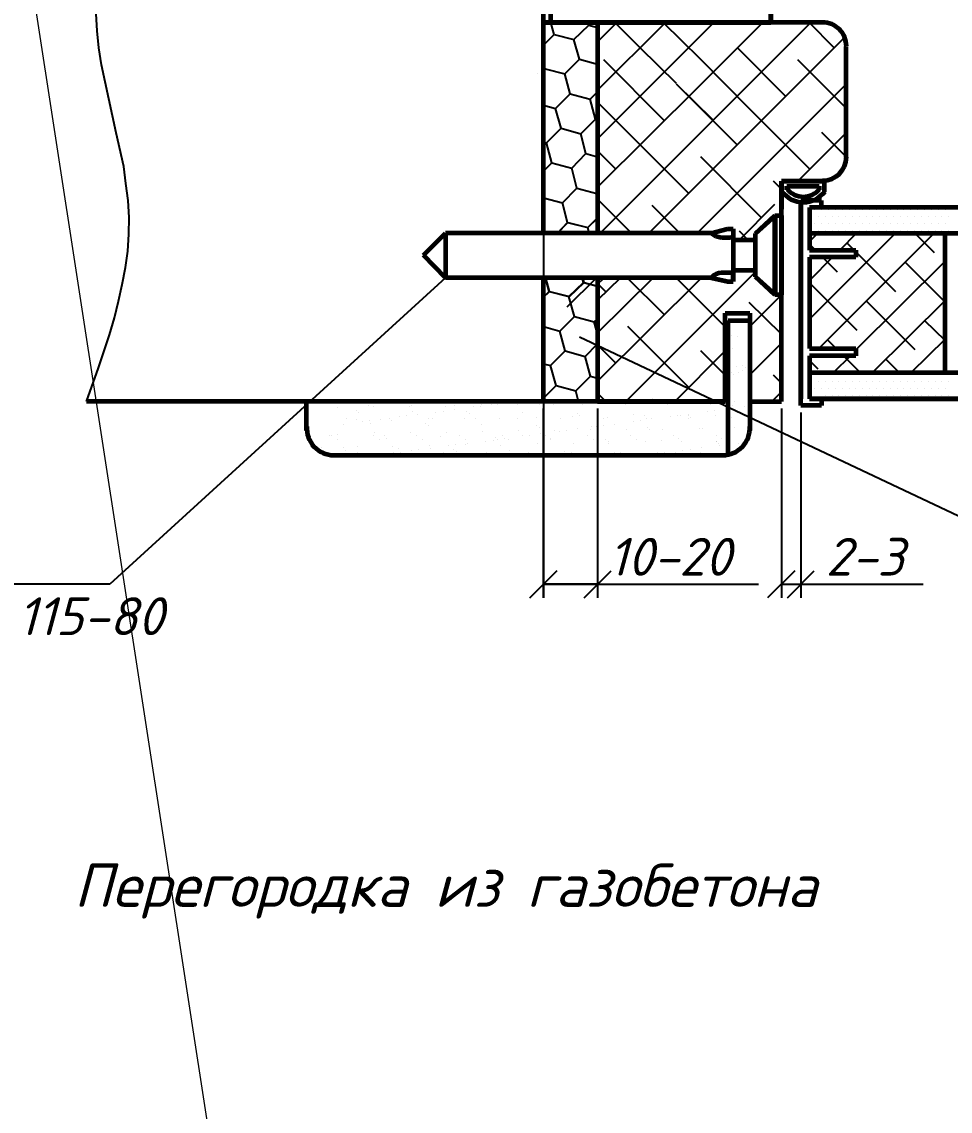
# Model space of a CAD drawing. Header units: millimetres. Extents: x -3689 to 3021565, y -698052 to -604547.
# Drawn here: x 2668460.7 to 2668546.7, y -674543.9 to -674443.1 of the extents above; entities that cross this region are included whole.
import ezdxf

# ---------------------------------------------------------------- set-up
doc = ezdxf.new("R2010")
doc.units = ezdxf.units.MM
doc.layers.get('0').update_dxf_attribs({"lineweight": 0})
for name, color, linetype in [('PDF _0', 7, 'Continuous'), ('PDF _Основные линии', 7, 'Continuous'), ('PDF _Текст', 7, 'Continuous')]:
    doc.layers.add(name, color=color, linetype=linetype)
doc.layers.add('ВК-текст К1', color=7, linetype='Continuous', lineweight=25)
doc.styles.add('SPDS', font='isocpeui.ttf')

msp = doc.modelspace()

# ---------------------------------------------------------------- linework, layer by layer
at = {"color": 5}
msp.add_lwpolyline([(2667738.7033, -674132.0473), (2669458.2851, -675699.2919), (2669312.8793, -674245.799), (2667580.6535, -675528.6645), (2668389.8685, -673974.059), (2668649.0702, -675655.0551)], dxfattribs=at)
at = {"layer": 'PDF _0', "lineweight": 25}
for p, q in [((2668467.7058, -674443.9464), (2668467.6207, -674442.3717)), ((2668509.0314, -674443.1803), (2668509.0314, -674478.2496)), ((2668510.0103, -674444.2869), (2668509.7124, -674443.1803)), ((2668511.8404, -674444.755), (2668513.2023, -674443.4357)), ((2668513.2023, -674443.4357), (2668513.1172, -674443.1803)), ((2668513.2023, -674443.4357), (2668514.0109, -674443.6485)), ((2668514.0109, -674444.9678), (2668515.841, -674443.1377)), ((2668514.0109, -674449.4366), (2668520.2672, -674443.2229)), ((2668517.969, -674445.5211), (2668515.5856, -674443.1377)), ((2668523.5018, -674446.5425), (2668520.1395, -674443.2229)), ((2668523.5018, -674448.9684), (2668529.316, -674443.1803)), ((2668523.5018, -674444.4571), (2668524.7786, -674443.1803)), ((2668528.4813, -674448.4577), (2668533.7587, -674443.1803)), ((2668535.9293, -674445.5211), (2668533.5885, -674443.1803)), ((2668467.876, -674445.5211), (2668467.7058, -674443.9464)), ((2668509.0314, -674445.2657), (2668510.0103, -674444.2869)), ((2668510.0103, -674444.2869), (2668511.8404, -674444.755)), ((2668512.3511, -674446.5851), (2668511.8404, -674444.755)), ((2668514.0109, -674453.9479), (2668523.5018, -674444.4571)), ((2668518.7776, -674462.6727), (2668536.8656, -674444.5848)), ((2668468.1314, -674447.0958), (2668467.876, -674445.5211)), ((2668521.3312, -674448.8408), (2668517.969, -674445.5211)), ((2668531.4179, -674449.9899), (2668526.9569, -674445.5288)), ((2668509.1591, -674447.4788), (2668509.0314, -674446.9256)), ((2668510.9892, -674447.947), (2668512.3511, -674446.5851)), ((2668512.3511, -674446.5851), (2668514.0109, -674447.0532)), ((2668520.1821, -674452.2455), (2668514.6068, -674446.6276)), ((2668528.0557, -674451.139), (2668523.5018, -674446.5425)), ((2668537.0358, -674451.0964), (2668532.567, -674446.6276)), ((2668468.8123, -674450.2452), (2668468.1314, -674447.0958)), ((2668508.4781, -674447.947), (2668508.4781, -674447.947)), ((2668509.0314, -674447.6065), (2668509.1591, -674447.4788)), ((2668509.1591, -674447.4788), (2668510.9892, -674447.947)), ((2668511.4999, -674449.7771), (2668510.9892, -674447.947)), ((2668514.2663, -674462.6727), (2668528.4813, -674448.4577)), ((2668526.9491, -674454.5012), (2668521.3312, -674448.8833)), ((2668524.6934, -674452.203), (2668521.3312, -674448.8833)), ((2668523.2464, -674462.6727), (2668537.0358, -674448.8833)), ((2668510.138, -674451.139), (2668511.4999, -674449.7771)), ((2668511.4999, -674449.7771), (2668513.33, -674450.2878)), ((2668513.33, -674450.2878), (2668514.0109, -674449.6068)), ((2668514.0109, -674458.4167), (2668523.5018, -674448.9684)), ((2668469.4933, -674453.3947), (2668468.8123, -674450.2452)), ((2668509.0314, -674450.8411), (2668510.138, -674451.139)), ((2668513.8407, -674452.1179), (2668513.33, -674450.2878)), ((2668516.8199, -674453.3521), (2668514.0109, -674450.5432)), ((2668510.6487, -674452.9691), (2668510.138, -674451.139)), ((2668533.6736, -674456.7569), (2668528.0557, -674451.139)), ((2668509.2868, -674454.331), (2668510.6487, -674452.9691)), ((2668510.6487, -674452.9691), (2668512.4788, -674453.4798)), ((2668512.4788, -674453.4798), (2668513.8407, -674452.1179)), ((2668513.8407, -674452.1179), (2668514.0109, -674452.1604)), ((2668470.1743, -674456.5015), (2668469.4933, -674453.3947)), ((2668512.9469, -674455.3099), (2668512.4788, -674453.4798)), ((2668522.4378, -674458.97), (2668516.8199, -674453.3521)), ((2668532.567, -674457.8634), (2668537.0358, -674453.3947)), ((2668537.0358, -674455.6078), (2668534.7801, -674453.3521)), ((2668509.0314, -674454.2459), (2668509.2868, -674454.331)), ((2668509.7975, -674456.1611), (2668509.2868, -674454.331)), ((2668511.6276, -674456.6718), (2668512.9469, -674455.3099)), ((2668512.9469, -674455.3099), (2668514.0109, -674455.6078)), ((2668515.7133, -674456.7569), (2668514.0109, -674455.0545)), ((2668529.1622, -674461.2257), (2668523.5869, -674455.6078)), ((2668470.3871, -674458.0762), (2668470.1743, -674456.5015)), ((2668509.0314, -674456.9271), (2668509.7975, -674456.1611)), ((2668509.7975, -674456.1611), (2668511.6276, -674456.6718)), ((2668512.0957, -674458.5018), (2668511.6276, -674456.6718)), ((2668530.8646, -674458.4167), (2668530.3114, -674457.8634)), ((2668470.5999, -674459.651), (2668470.3871, -674458.0762)), ((2668510.7764, -674459.8638), (2668512.0957, -674458.5018)), ((2668512.0957, -674458.5018), (2668513.9684, -674459.0126)), ((2668513.9684, -674459.0126), (2668514.0109, -674458.9274)), ((2668514.0109, -674459.2679), (2668513.9684, -674459.0126)), ((2668470.685, -674461.2257), (2668470.5999, -674459.651)), ((2668509.0314, -674459.3956), (2668510.7764, -674459.8638)), ((2668511.2445, -674461.6938), (2668510.7764, -674459.8638)), ((2668517.1604, -674462.6727), (2668514.0109, -674459.5233)), ((2668527.1194, -674463.3111), (2668530.439, -674459.9914)), ((2668532.8224, -674477.9943), (2668532.8224, -674459.651)), ((2668532.8224, -674459.651), (2668532.8224, -674477.9943)), ((2668521.6291, -674462.6727), (2668519.0755, -674460.1191)), ((2668534.1417, -674460.5022), (2668534.1417, -674460.5022)), ((2668534.7376, -674460.5022), (2668534.7376, -674460.5022)), ((2668535.376, -674460.5022), (2668535.376, -674460.5022)), ((2668536.0144, -674460.5022), (2668536.0144, -674460.5022)), ((2668536.6528, -674460.5022), (2668536.6528, -674460.5022)), ((2668537.2912, -674460.5022), (2668537.2912, -674460.5022)), ((2668537.9296, -674460.5022), (2668537.9296, -674460.5022)), ((2668538.568, -674460.5022), (2668538.568, -674460.5022)), ((2668539.2064, -674460.5022), (2668539.2064, -674460.5022)), ((2668539.8448, -674460.5022), (2668539.8448, -674460.5022)), ((2668540.4832, -674460.5022), (2668540.4832, -674460.5022)), ((2668541.1216, -674460.5022), (2668541.1216, -674460.5022)), ((2668541.76, -674460.5022), (2668541.76, -674460.5022)), ((2668542.3558, -674460.5022), (2668542.3558, -674460.5022)), ((2668542.9942, -674460.5022), (2668542.9942, -674460.5022)), ((2668543.6326, -674460.5022), (2668543.6326, -674460.5022)), ((2668544.271, -674460.5022), (2668544.271, -674460.5022)), ((2668544.9094, -674460.5022), (2668544.9094, -674460.5022)), ((2668545.5478, -674460.5022), (2668545.5478, -674460.5022)), ((2668546.1862, -674460.5022), (2668546.1862, -674460.5022)), ((2668470.6424, -674462.7578), (2668470.685, -674461.2257)), ((2668510.3082, -674462.6727), (2668511.2445, -674461.6938)), ((2668510.3082, -674462.6727), (2668511.2871, -674461.6938)), ((2668511.2445, -674461.6938), (2668513.1172, -674462.162)), ((2668511.2871, -674461.6938), (2668513.1172, -674462.162)), ((2668513.1172, -674462.162), (2668514.0109, -674461.2682)), ((2668513.1172, -674462.162), (2668514.0535, -674461.2682)), ((2668533.8013, -674461.1406), (2668533.8013, -674461.1406)), ((2668534.1417, -674461.779), (2668534.1417, -674461.779)), ((2668534.4397, -674461.1406), (2668534.4397, -674461.1406)), ((2668534.7376, -674461.779), (2668534.7376, -674461.779)), ((2668535.0781, -674461.1406), (2668535.0781, -674461.1406)), ((2668535.376, -674461.779), (2668535.376, -674461.779)), ((2668535.7165, -674461.1406), (2668535.7165, -674461.1406)), ((2668536.0144, -674461.779), (2668536.0144, -674461.779)), ((2668536.3549, -674461.1406), (2668536.3549, -674461.1406)), ((2668536.6528, -674461.779), (2668536.6528, -674461.779)), ((2668536.9933, -674461.1406), (2668536.9933, -674461.1406)), ((2668537.2912, -674461.779), (2668537.2912, -674461.779)), ((2668537.6316, -674461.1406), (2668537.6316, -674461.1406)), ((2668537.9296, -674461.779), (2668537.9296, -674461.779)), ((2668538.27, -674461.1406), (2668538.27, -674461.1406)), ((2668538.568, -674461.779), (2668538.568, -674461.779)), ((2668538.8659, -674461.1406), (2668538.8659, -674461.1406)), ((2668539.2064, -674461.779), (2668539.2064, -674461.779)), ((2668539.5043, -674461.1406), (2668539.5043, -674461.1406)), ((2668539.8448, -674461.779), (2668539.8448, -674461.779)), ((2668540.1427, -674461.1406), (2668540.1427, -674461.1406)), ((2668540.4832, -674461.779), (2668540.4832, -674461.779)), ((2668540.7811, -674461.1406), (2668540.7811, -674461.1406)), ((2668541.1216, -674461.779), (2668541.1216, -674461.779)), ((2668541.4195, -674461.1406), (2668541.4195, -674461.1406)), ((2668541.76, -674461.779), (2668541.76, -674461.779)), ((2668542.0579, -674461.1406), (2668542.0579, -674461.1406)), ((2668542.3558, -674461.779), (2668542.3558, -674461.779)), ((2668542.6963, -674461.1406), (2668542.6963, -674461.1406)), ((2668542.9942, -674461.779), (2668542.9942, -674461.779)), ((2668543.3347, -674461.1406), (2668543.3347, -674461.1406)), ((2668543.6326, -674461.779), (2668543.6326, -674461.779)), ((2668543.9731, -674461.1406), (2668543.9731, -674461.1406)), ((2668544.271, -674461.779), (2668544.271, -674461.779)), ((2668544.6115, -674461.1406), (2668544.6115, -674461.1406)), ((2668544.9094, -674461.779), (2668544.9094, -674461.779)), ((2668545.2499, -674461.1406), (2668545.2499, -674461.1406)), ((2668545.5478, -674461.779), (2668545.5478, -674461.779)), ((2668545.8883, -674461.1406), (2668545.8883, -674461.1406)), ((2668546.1862, -674461.779), (2668546.1862, -674461.779)), ((2668546.4841, -674461.1406), (2668546.4841, -674461.1406)), ((2668470.5573, -674464.3325), (2668470.6424, -674462.7578)), ((2668509.0314, -674462.6727), (2668499.9662, -674462.6727)), ((2668513.2448, -674462.6727), (2668513.1172, -674462.162)), ((2668513.2448, -674462.6727), (2668513.1172, -674462.162)), ((2668527.9706, -674463.3111), (2668527.1619, -674462.5025)), ((2668541.5897, -674462.6727), (2668533.631, -674470.6314)), ((2668534.3971, -674462.6727), (2668533.631, -674463.4388)), ((2668533.8013, -674462.4174), (2668533.8013, -674462.4174)), ((2668534.4397, -674462.4174), (2668534.4397, -674462.4174)), ((2668545.1647, -674462.6727), (2668534.4822, -674473.3552)), ((2668535.0781, -674462.4174), (2668535.0781, -674462.4174)), ((2668535.7165, -674462.4174), (2668535.7165, -674462.4174)), ((2668536.3549, -674462.4174), (2668536.3549, -674462.4174)), ((2668537.9721, -674462.6727), (2668536.44, -674464.2474)), ((2668536.9933, -674462.4174), (2668536.9933, -674462.4174)), ((2668537.6316, -674462.4174), (2668537.6316, -674462.4174)), ((2668538.27, -674462.4174), (2668538.27, -674462.4174)), ((2668538.8659, -674462.4174), (2668538.8659, -674462.4174)), ((2668539.5043, -674462.4174), (2668539.5043, -674462.4174)), ((2668540.1427, -674462.4174), (2668540.1427, -674462.4174)), ((2668540.7811, -674462.4174), (2668540.7811, -674462.4174)), ((2668541.4195, -674462.4174), (2668541.4195, -674462.4174)), ((2668542.0579, -674462.4174), (2668542.0579, -674462.4174)), ((2668542.6963, -674462.4174), (2668542.6963, -674462.4174)), ((2668543.3347, -674462.4174), (2668543.3347, -674462.4174)), ((2668543.3772, -674462.6727), (2668545.1647, -674464.4602)), ((2668543.9731, -674462.4174), (2668543.9731, -674462.4174)), ((2668544.6115, -674462.4174), (2668544.6115, -674462.4174)), ((2668545.2499, -674462.4174), (2668545.2499, -674462.4174)), ((2668545.8883, -674462.4174), (2668545.8883, -674462.4174)), ((2668546.4841, -674462.4174), (2668546.4841, -674462.4174)), ((2668528.5664, -674463.3111), (2668528.6515, -674463.226)), ((2668533.631, -674463.6942), (2668534.1843, -674464.2474)), ((2668537.0784, -674463.5665), (2668537.7593, -674464.2474)), ((2668470.3445, -674465.8647), (2668470.5573, -674464.3325)), ((2668535.759, -674464.8858), (2668533.631, -674467.0564)), ((2668534.8227, -674464.8858), (2668536.1846, -674466.2477)), ((2668537.9296, -674464.4177), (2668541.5897, -674468.0778)), ((2668470.0466, -674467.4394), (2668470.3445, -674465.8647)), ((2668546.1436, -674465.3114), (2668537.9296, -674473.4829)), ((2668542.4835, -674465.354), (2668546.1436, -674469.0141)), ((2668499.9662, -674466.801), (2668468.8975, -674495.1459)), ((2668509.0314, -674466.801), (2668499.9662, -674466.801)), ((2668509.074, -674466.801), (2668500.0087, -674466.801)), ((2668509.5421, -674468.0778), (2668509.2017, -674466.801)), ((2668509.5847, -674468.0778), (2668509.2442, -674466.801)), ((2668511.202, -674469.4823), (2668513.9258, -674466.801)), ((2668512.7341, -674467.2266), (2668512.6064, -674466.801)), ((2668512.7767, -674467.2266), (2668512.649, -674466.801)), ((2668514.0109, -674467.3969), (2668514.6493, -674466.801)), ((2668514.0109, -674471.9082), (2668519.1607, -674466.801)), ((2668514.0109, -674476.377), (2668523.6295, -674466.801)), ((2668514.0535, -674468.8439), (2668516.1389, -674466.801)), ((2668516.6496, -674478.2496), (2668528.6515, -674466.2477)), ((2668520.1821, -674470.2058), (2668516.7773, -674466.801)), ((2668525.8426, -674471.3549), (2668521.3312, -674466.8436)), ((2668469.7061, -674468.9716), (2668470.0466, -674467.4394)), ((2668509.0314, -674467.3969), (2668509.0314, -674496.4227)), ((2668509.0314, -674468.5885), (2668509.5421, -674468.0778)), ((2668509.0314, -674468.5885), (2668509.5847, -674468.0778)), ((2668509.5421, -674468.0778), (2668511.3722, -674468.546)), ((2668509.5847, -674468.0778), (2668511.4148, -674468.546)), ((2668511.3722, -674468.546), (2668512.7341, -674467.2266)), ((2668511.4148, -674468.546), (2668512.7767, -674467.2266)), ((2668512.7341, -674467.2266), (2668514.0109, -674467.5671)), ((2668512.7767, -674467.2266), (2668514.0535, -674467.5671)), ((2668514.8196, -674468.1204), (2668514.0535, -674467.3543)), ((2668533.631, -674467.2692), (2668538.0147, -674471.6528)), ((2668469.3231, -674470.5037), (2668469.7061, -674468.9716)), ((2668511.8829, -674470.3761), (2668511.3722, -674468.546)), ((2668531.0349, -674472.0359), (2668528.0557, -674469.0993)), ((2668528.0982, -674471.3124), (2668531.0349, -674468.3757)), ((2668538.9084, -674468.9716), (2668543.3772, -674473.4404)), ((2668546.1436, -674468.929), (2668539.4617, -674475.5684)), ((2668525.8426, -674478.2496), (2668525.8426, -674470.0781)), ((2668468.8549, -674472.0784), (2668469.3231, -674470.5037)), ((2668510.521, -674471.738), (2668511.8829, -674470.3761)), ((2668511.8829, -674470.3761), (2668513.713, -674470.8868)), ((2668513.713, -674470.8868), (2668514.0109, -674470.5888)), ((2668514.0109, -674471.9933), (2668513.713, -674470.8868)), ((2668526.4384, -674470.8868), (2668526.4384, -674470.8868)), ((2668544.271, -674470.7591), (2668546.1436, -674472.5892)), ((2668467.8335, -674475.1428), (2668468.8549, -674472.0784)), ((2668509.0314, -674471.3124), (2668510.521, -674471.738)), ((2668511.0317, -674473.568), (2668510.521, -674471.738)), ((2668522.4378, -674476.9303), (2668516.8199, -674471.3124)), ((2668512.3416, -674472.2581), (2668549.133, -674489.642)), ((2668512.8618, -674474.0788), (2668514.0109, -674472.9296)), ((2668515.7133, -674474.7172), (2668514.0109, -674473.0148)), ((2668526.3958, -674472.1636), (2668526.3958, -674472.1636)), ((2668526.9491, -674472.2487), (2668526.9491, -674472.2487)), ((2668528.0982, -674475.7812), (2668531.0349, -674472.8445)), ((2668535.2909, -674472.5466), (2668536.0995, -674473.3552)), ((2668546.1436, -674472.504), (2668543.0368, -674475.5684)), ((2668509.6698, -674474.93), (2668511.0317, -674473.568)), ((2668511.0317, -674473.568), (2668512.8618, -674474.0788)), ((2668513.3725, -674475.9088), (2668512.8618, -674474.0788)), ((2668521.161, -674478.2496), (2668525.8426, -674473.568)), ((2668525.8426, -674475.8237), (2668523.5869, -674473.568)), ((2668526.183, -674473.7383), (2668526.183, -674473.7383)), ((2668526.5235, -674473.3127), (2668526.5235, -674473.3127)), ((2668533.8013, -674474.0362), (2668533.631, -674474.249)), ((2668537.4188, -674474.0362), (2668535.8441, -674475.5684)), ((2668536.7805, -674474.0362), (2668538.3126, -674475.5684)), ((2668466.7269, -674478.2496), (2668467.8335, -674475.1428)), ((2668509.0314, -674474.7597), (2668509.6698, -674474.93)), ((2668510.1805, -674476.76), (2668509.6698, -674474.93)), ((2668525.8426, -674478.2496), (2668525.8426, -674474.5044)), ((2668526.864, -674475.0151), (2668526.864, -674475.0151)), ((2668527.4598, -674474.8874), (2668527.4598, -674474.8874)), ((2668527.6726, -674475.1002), (2668527.6726, -674475.1002)), ((2668533.631, -674474.4618), (2668534.3971, -674475.2279)), ((2668540.696, -674474.3341), (2668541.9302, -674475.5684)), ((2668512.0106, -674477.2707), (2668513.3725, -674475.9088)), ((2668513.3725, -674475.9088), (2668514.0109, -674476.0791)), ((2668526.4384, -674475.6109), (2668526.4384, -674475.6109)), ((2668526.6086, -674475.7812), (2668526.6086, -674475.7812)), ((2668527.0768, -674475.5258), (2668527.0768, -674475.5258)), ((2668527.4173, -674475.3556), (2668527.4173, -674475.3556)), ((2668531.0349, -674476.5472), (2668530.3114, -674475.8237)), ((2668534.1417, -674475.7386), (2668534.1417, -674475.7386)), ((2668534.7376, -674475.7386), (2668534.7376, -674475.7386)), ((2668535.376, -674475.7386), (2668535.376, -674475.7386)), ((2668536.0144, -674475.7386), (2668536.0144, -674475.7386)), ((2668536.6528, -674475.7386), (2668536.6528, -674475.7386)), ((2668537.2912, -674475.7386), (2668537.2912, -674475.7386)), ((2668537.9296, -674475.7386), (2668537.9296, -674475.7386)), ((2668538.568, -674475.7386), (2668538.568, -674475.7386)), ((2668539.2064, -674475.7386), (2668539.2064, -674475.7386)), ((2668539.8448, -674475.7386), (2668539.8448, -674475.7386)), ((2668540.4832, -674475.7386), (2668540.4832, -674475.7386)), ((2668541.1216, -674475.7386), (2668541.1216, -674475.7386)), ((2668541.76, -674475.7386), (2668541.76, -674475.7386)), ((2668542.3558, -674475.7386), (2668542.3558, -674475.7386)), ((2668542.9942, -674475.7386), (2668542.9942, -674475.7386)), ((2668543.6326, -674475.7386), (2668543.6326, -674475.7386)), ((2668544.271, -674475.7386), (2668544.271, -674475.7386)), ((2668544.9094, -674475.7386), (2668544.9094, -674475.7386)), ((2668545.5478, -674475.7386), (2668545.5478, -674475.7386)), ((2668546.1436, -674475.2279), (2668546.4841, -674475.5684)), ((2668546.1862, -674475.7386), (2668546.1862, -674475.7386)), ((2668509.0314, -674477.9517), (2668510.1805, -674476.76)), ((2668510.1805, -674476.76), (2668512.0106, -674477.2707)), ((2668533.8013, -674476.377), (2668533.8013, -674476.377)), ((2668534.1417, -674477.0154), (2668534.1417, -674477.0154)), ((2668534.4397, -674476.377), (2668534.4397, -674476.377)), ((2668534.7376, -674477.0154), (2668534.7376, -674477.0154)), ((2668535.0781, -674476.377), (2668535.0781, -674476.377)), ((2668535.376, -674477.0154), (2668535.376, -674477.0154)), ((2668535.7165, -674476.377), (2668535.7165, -674476.377)), ((2668536.0144, -674477.0154), (2668536.0144, -674477.0154)), ((2668536.3549, -674476.377), (2668536.3549, -674476.377)), ((2668536.6528, -674477.0154), (2668536.6528, -674477.0154)), ((2668536.9933, -674476.377), (2668536.9933, -674476.377)), ((2668537.2912, -674477.0154), (2668537.2912, -674477.0154)), ((2668537.6316, -674476.377), (2668537.6316, -674476.377)), ((2668537.9296, -674477.0154), (2668537.9296, -674477.0154)), ((2668538.27, -674476.377), (2668538.27, -674476.377)), ((2668538.568, -674477.0154), (2668538.568, -674477.0154)), ((2668538.8659, -674476.377), (2668538.8659, -674476.377)), ((2668539.2064, -674477.0154), (2668539.2064, -674477.0154)), ((2668539.5043, -674476.377), (2668539.5043, -674476.377)), ((2668539.8448, -674477.0154), (2668539.8448, -674477.0154)), ((2668540.1427, -674476.377), (2668540.1427, -674476.377)), ((2668540.4832, -674477.0154), (2668540.4832, -674477.0154)), ((2668540.7811, -674476.377), (2668540.7811, -674476.377)), ((2668541.1216, -674477.0154), (2668541.1216, -674477.0154)), ((2668541.4195, -674476.377), (2668541.4195, -674476.377)), ((2668541.76, -674477.0154), (2668541.76, -674477.0154)), ((2668542.0579, -674476.377), (2668542.0579, -674476.377)), ((2668542.3558, -674477.0154), (2668542.3558, -674477.0154)), ((2668542.6963, -674476.377), (2668542.6963, -674476.377)), ((2668542.9942, -674477.0154), (2668542.9942, -674477.0154)), ((2668543.3347, -674476.377), (2668543.3347, -674476.377)), ((2668543.6326, -674477.0154), (2668543.6326, -674477.0154)), ((2668543.9731, -674476.377), (2668543.9731, -674476.377)), ((2668544.271, -674477.0154), (2668544.271, -674477.0154)), ((2668544.6115, -674476.377), (2668544.6115, -674476.377)), ((2668544.9094, -674477.0154), (2668544.9094, -674477.0154)), ((2668545.2499, -674476.377), (2668545.2499, -674476.377)), ((2668545.5478, -674477.0154), (2668545.5478, -674477.0154)), ((2668545.8883, -674476.377), (2668545.8883, -674476.377)), ((2668546.1862, -674477.0154), (2668546.1862, -674477.0154)), ((2668546.4841, -674476.377), (2668546.4841, -674476.377)), ((2668512.266, -674478.2496), (2668512.0106, -674477.2707)), ((2668514.777, -674478.2496), (2668514.0109, -674477.4835)), ((2668519.2458, -674478.2496), (2668519.0755, -674478.0794)), ((2668525.6298, -674478.2496), (2668525.8426, -674478.0368)), ((2668527.928, -674478.1645), (2668527.928, -674478.1645)), ((2668528.2259, -674478.2496), (2668528.0982, -674478.0794)), ((2668530.1411, -674478.2496), (2668531.0349, -674477.3559)), ((2668535.0781, -674477.6538), (2668535.0781, -674477.6538)), ((2668535.7165, -674477.6538), (2668535.7165, -674477.6538)), ((2668536.3549, -674477.6538), (2668536.3549, -674477.6538)), ((2668536.9933, -674477.6538), (2668536.9933, -674477.6538)), ((2668537.6316, -674477.6538), (2668537.6316, -674477.6538)), ((2668538.27, -674477.6538), (2668538.27, -674477.6538)), ((2668538.8659, -674477.6538), (2668538.8659, -674477.6538)), ((2668539.5043, -674477.6538), (2668539.5043, -674477.6538)), ((2668540.1427, -674477.6538), (2668540.1427, -674477.6538)), ((2668540.7811, -674477.6538), (2668540.7811, -674477.6538)), ((2668541.4195, -674477.6538), (2668541.4195, -674477.6538)), ((2668542.0579, -674477.6538), (2668542.0579, -674477.6538)), ((2668542.6963, -674477.6538), (2668542.6963, -674477.6538)), ((2668543.3347, -674477.6538), (2668543.3347, -674477.6538)), ((2668543.9731, -674477.6538), (2668543.9731, -674477.6538)), ((2668544.6115, -674477.6538), (2668544.6115, -674477.6538)), ((2668545.2499, -674477.6538), (2668545.2499, -674477.6538)), ((2668545.8883, -674477.6538), (2668545.8883, -674477.6538)), ((2668546.4841, -674477.6538), (2668546.4841, -674477.6538)), ((2668526.0979, -674478.2496), (2668487.0705, -674478.2496)), ((2668489.922, -674478.8455), (2668489.922, -674478.8455)), ((2668491.7096, -674479.0583), (2668491.7096, -674479.0583)), ((2668492.3054, -674478.2496), (2668492.3054, -674478.2496)), ((2668492.8587, -674478.5901), (2668492.8587, -674478.5901)), ((2668493.3268, -674478.7178), (2668493.3268, -674478.7178)), ((2668496.6465, -674478.6752), (2668496.6465, -674478.6752)), ((2668496.8167, -674478.5901), (2668496.8167, -674478.5901)), ((2668496.8593, -674479.1434), (2668496.8593, -674479.1434)), ((2668499.7534, -674479.1434), (2668499.7534, -674479.1434)), ((2668499.9236, -674478.6752), (2668499.9236, -674478.6752)), ((2668500.7748, -674478.5901), (2668500.7748, -674478.5901)), ((2668500.7748, -674478.9731), (2668500.7748, -674478.9731)), ((2668501.9239, -674479.1859), (2668501.9239, -674479.1859)), ((2668502.5198, -674478.7603), (2668502.5198, -674478.7603)), ((2668503.1582, -674478.6752), (2668503.1582, -674478.6752)), ((2668503.3284, -674478.5475), (2668503.3284, -674478.5475)), ((2668504.1796, -674478.5475), (2668504.1796, -674478.5475)), ((2668504.7329, -674478.5475), (2668504.7329, -674478.5475)), ((2668505.9245, -674478.3347), (2668505.9245, -674478.3347)), ((2668506.0097, -674478.2922), (2668506.0097, -674478.2922)), ((2668506.6481, -674478.505), (2668506.6481, -674478.505)), ((2668508.6909, -674478.5475), (2668508.6909, -674478.5475)), ((2668509.0314, -674496.4227), (2668509.0314, -674478.888)), ((2668509.9252, -674478.5475), (2668509.9252, -674478.5475)), ((2668512.6064, -674478.5475), (2668512.6064, -674478.5475)), ((2668513.33, -674478.4199), (2668513.33, -674478.4199)), ((2668514.0109, -674478.2496), (2668525.8426, -674478.2496)), ((2668514.0109, -674478.888), (2668514.0109, -674496.4227)), ((2668516.224, -674478.4624), (2668516.224, -674478.4624)), ((2668516.5645, -674478.5475), (2668516.5645, -674478.5475)), ((2668516.6496, -674478.3773), (2668516.6496, -674478.3773)), ((2668519.9267, -674478.3773), (2668519.9267, -674478.3773)), ((2668520.5226, -674478.5475), (2668520.5226, -674478.5475)), ((2668521.161, -674478.3347), (2668521.161, -674478.3347)), ((2668523.3315, -674478.2496), (2668523.3315, -674478.2496)), ((2668524.0976, -674478.2496), (2668526.0979, -674478.2496)), ((2668524.1827, -674479.1859), (2668524.1827, -674479.1859)), ((2668524.4806, -674478.5475), (2668524.4806, -674478.5475)), ((2668524.8211, -674479.1008), (2668524.8211, -674479.1008)), ((2668525.8851, -674478.9731), (2668525.8851, -674478.9731)), ((2668526.2256, -674478.3773), (2668526.2256, -674478.3773)), ((2668526.481, -674478.5901), (2668526.481, -674478.5901)), ((2668526.6512, -674478.2071), (2668526.6512, -674478.2071)), ((2668527.5875, -674478.7603), (2668527.5875, -674478.7603)), ((2668531.0349, -674478.888), (2668531.0349, -674496.4227)), ((2668490.8158, -674479.8243), (2668490.8158, -674479.8243)), ((2668491.7096, -674479.952), (2668491.7096, -674479.952)), ((2668491.9223, -674479.2711), (2668491.9223, -674479.2711)), ((2668492.2628, -674480.1223), (2668492.2628, -674480.1223)), ((2668492.9012, -674480.0371), (2668492.9012, -674480.0371)), ((2668493.9227, -674479.9095), (2668493.9227, -674479.9095)), ((2668494.7739, -674479.8243), (2668494.7739, -674479.8243)), ((2668494.9441, -674479.9946), (2668494.9441, -674479.9946)), ((2668495.6676, -674479.6541), (2668495.6676, -674479.6541)), ((2668496.306, -674479.569), (2668496.306, -674479.569)), ((2668497.37, -674479.4413), (2668497.37, -674479.4413)), ((2668498.3914, -674479.8669), (2668498.3914, -674479.8669)), ((2668498.7319, -674479.8243), (2668498.7319, -674479.8243)), ((2668499.0724, -674479.2285), (2668499.0724, -674479.2285)), ((2668501.7111, -674479.8243), (2668501.7111, -674479.8243)), ((2668502.1793, -674479.3987), (2668502.1793, -674479.3987)), ((2668502.69, -674479.7818), (2668502.69, -674479.7818)), ((2668504.9457, -674479.8243), (2668504.9457, -674479.8243)), ((2668506.6481, -674479.7818), (2668506.6481, -674479.7818)), ((2668507.1162, -674479.3136), (2668507.1162, -674479.3136)), ((2668508.393, -674479.6967), (2668508.393, -674479.6967)), ((2668510.6061, -674479.7818), (2668510.6061, -674479.7818)), ((2668511.7127, -674479.6541), (2668511.7127, -674479.6541)), ((2668512.1808, -674479.3562), (2668512.1808, -674479.3562)), ((2668512.3936, -674479.569), (2668512.3936, -674479.569)), ((2668514.5642, -674479.7818), (2668514.5642, -674479.7818)), ((2668514.9472, -674479.6967), (2668514.9472, -674479.6967)), ((2668517.3306, -674479.4413), (2668517.3306, -674479.4413)), ((2668517.3306, -674480.0797), (2668517.3306, -674480.0797)), ((2668518.0115, -674479.9946), (2668518.0115, -674479.9946)), ((2668518.3946, -674479.569), (2668518.3946, -674479.569)), ((2668518.5223, -674479.7818), (2668518.5223, -674479.7818)), ((2668519.033, -674479.8669), (2668519.033, -674479.8669)), ((2668520.7779, -674479.6541), (2668520.7779, -674479.6541)), ((2668521.4163, -674479.569), (2668521.4163, -674479.569)), ((2668521.7143, -674479.5264), (2668521.7143, -674479.5264)), ((2668522.3952, -674479.5264), (2668522.3952, -674479.5264)), ((2668522.4378, -674479.4413), (2668522.4378, -674479.4413)), ((2668522.4803, -674479.7818), (2668522.4803, -674479.7818)), ((2668522.6506, -674479.7392), (2668522.6506, -674479.7392)), ((2668524.9488, -674479.5264), (2668524.9488, -674479.5264)), ((2668526.4384, -674479.7392), (2668526.4384, -674479.7392)), ((2668527.5875, -674479.6115), (2668527.5875, -674479.6115)), ((2668532.8224, -674479.2711), (2668532.8224, -674496.4227)), ((2668490.5179, -674480.3351), (2668490.5179, -674480.3351)), ((2668493.0289, -674480.2499), (2668493.0289, -674480.2499)), ((2668493.4119, -674481.1437), (2668493.4119, -674481.1437)), ((2668496.7316, -674481.1011), (2668496.7316, -674481.1011)), ((2668498.1361, -674480.2925), (2668498.1361, -674480.2925)), ((2668498.3489, -674480.5053), (2668498.3489, -674480.5053)), ((2668500.0087, -674481.1437), (2668500.0087, -674481.1437)), ((2668503.2858, -674480.4202), (2668503.2858, -674480.4202)), ((2668503.4135, -674481.016), (2668503.4135, -674481.016)), ((2668506.7332, -674480.9735), (2668506.7332, -674480.9735)), ((2668508.3505, -674480.4627), (2668508.3505, -674480.4627)), ((2668508.6058, -674480.6755), (2668508.6058, -674480.6755)), ((2668510.0103, -674480.9735), (2668510.0103, -674480.9735)), ((2668510.521, -674481.016), (2668510.521, -674481.016)), ((2668511.1594, -674480.9309), (2668511.1594, -674480.9309)), ((2668512.1808, -674480.7607), (2668512.1808, -674480.7607)), ((2668513.4151, -674480.8458), (2668513.4151, -674480.8458)), ((2668513.5002, -674480.5904), (2668513.5002, -674480.5904)), ((2668513.9258, -674480.5479), (2668513.9258, -674480.5479)), ((2668514.6068, -674480.4627), (2668514.6068, -674480.4627)), ((2668515.6282, -674480.3351), (2668515.6282, -674480.3351)), ((2668516.7348, -674480.8032), (2668516.7348, -674480.8032)), ((2668518.6074, -674480.633), (2668518.6074, -674480.633)), ((2668518.8202, -674480.8458), (2668518.8202, -674480.8458)), ((2668520.0119, -674480.8458), (2668520.0119, -674480.8458)), ((2668523.4167, -674480.7181), (2668523.4167, -674480.7181)), ((2668523.7571, -674480.7181), (2668523.7571, -674480.7181)), ((2668526.7363, -674480.6755), (2668526.7363, -674480.6755)), ((2668489.2411, -674481.3991), (2668489.2411, -674481.3991)), ((2668489.3688, -674481.4416), (2668489.3688, -674481.4416)), ((2668489.922, -674481.7821), (2668489.922, -674481.7821)), ((2668489.9646, -674481.2714), (2668489.9646, -674481.2714)), ((2668493.3268, -674481.4416), (2668493.3268, -674481.4416)), ((2668493.8801, -674481.7821), (2668493.8801, -674481.7821)), ((2668494.3057, -674481.4416), (2668494.3057, -674481.4416)), ((2668494.5185, -674481.6544), (2668494.5185, -674481.6544)), ((2668497.2849, -674481.3991), (2668497.2849, -674481.3991)), ((2668497.8382, -674481.7395), (2668497.8382, -674481.7395)), ((2668499.4554, -674481.5267), (2668499.4554, -674481.5267)), ((2668501.243, -674481.3991), (2668501.243, -674481.3991)), ((2668501.7962, -674481.7395), (2668501.7962, -674481.7395)), ((2668501.9665, -674482.1226), (2668501.9665, -674482.1226)), ((2668503.6689, -674481.9098), (2668503.6689, -674481.9098)), ((2668504.3498, -674481.8247), (2668504.3498, -674481.8247)), ((2668504.5626, -674481.5693), (2668504.5626, -674481.5693)), ((2668504.7754, -674481.7821), (2668504.7754, -674481.7821)), ((2668505.201, -674481.3991), (2668505.201, -674481.3991)), ((2668505.3713, -674481.697), (2668505.3713, -674481.697)), ((2668505.7543, -674481.7395), (2668505.7543, -674481.7395)), ((2668507.0737, -674481.4416), (2668507.0737, -674481.4416)), ((2668507.7546, -674481.3565), (2668507.7546, -674481.3565)), ((2668508.4781, -674482.1651), (2668508.4781, -674482.1651)), ((2668508.7761, -674481.2288), (2668508.7761, -674481.2288)), ((2668509.1591, -674481.3991), (2668509.1591, -674481.3991)), ((2668509.7124, -674481.697), (2668509.7124, -674481.697)), ((2668509.7124, -674481.7395), (2668509.7124, -674481.7395)), ((2668511.7978, -674482.1226), (2668511.7978, -674482.1226)), ((2668513.1172, -674481.3991), (2668513.1172, -674481.3991)), ((2668513.6704, -674481.7395), (2668513.6704, -674481.7395)), ((2668514.777, -674481.7395), (2668514.777, -674481.7395)), ((2668515.0324, -674481.9523), (2668515.0324, -674481.9523)), ((2668515.0324, -674482.1226), (2668515.0324, -674482.1226)), ((2668517.0752, -674481.3991), (2668517.0752, -674481.3991)), ((2668517.6285, -674481.7395), (2668517.6285, -674481.7395)), ((2668518.4797, -674481.9949), (2668518.4797, -674481.9949)), ((2668519.9267, -674481.8672), (2668519.9267, -674481.8672)), ((2668521.0333, -674481.3565), (2668521.0333, -674481.3565)), ((2668521.544, -674481.697), (2668521.544, -674481.697)), ((2668521.7994, -674481.9523), (2668521.7994, -674481.9523)), ((2668524.9914, -674481.3565), (2668524.9914, -674481.3565)), ((2668525.0339, -674481.9098), (2668525.0339, -674481.9098)), ((2668525.0339, -674481.9949), (2668525.0339, -674481.9949)), ((2668525.2467, -674482.1226), (2668525.2467, -674482.1226)), ((2668525.5021, -674481.697), (2668525.5021, -674481.697)), ((2668527.0342, -674482.1226), (2668527.0342, -674482.1226)), ((2668488.475, -674482.4631), (2668488.475, -674482.4631)), ((2668490.4753, -674482.5482), (2668490.4753, -674482.5482)), ((2668490.7307, -674482.761), (2668490.7307, -674482.761)), ((2668491.7947, -674482.4205), (2668491.7947, -674482.4205)), ((2668491.8372, -674483.0163), (2668491.8372, -674483.0163)), ((2668494.0929, -674483.144), (2668494.0929, -674483.144)), ((2668495.0292, -674482.4205), (2668495.0292, -674482.4205)), ((2668495.1143, -674483.0163), (2668495.1143, -674483.0163)), ((2668495.6251, -674482.6333), (2668495.6251, -674482.6333)), ((2668495.7953, -674483.0163), (2668495.7953, -674483.0163)), ((2668496.8167, -674482.8035), (2668496.8167, -674482.8035)), ((2668497.4977, -674482.7184), (2668497.4977, -674482.7184)), ((2668498.4766, -674482.2928), (2668498.4766, -674482.2928)), ((2668498.5191, -674482.5907), (2668498.5191, -674482.5907)), ((2668499.7534, -674482.9738), (2668499.7534, -674482.9738)), ((2668500.2641, -674482.3354), (2668500.2641, -674482.3354)), ((2668500.7322, -674482.6759), (2668500.7322, -674482.6759)), ((2668500.9025, -674482.2503), (2668500.9025, -674482.2503)), ((2668500.945, -674482.8887), (2668500.945, -674482.8887)), ((2668501.7962, -674482.2503), (2668501.7962, -674482.2503)), ((2668503.7114, -674482.9738), (2668503.7114, -674482.9738)), ((2668505.0308, -674482.2928), (2668505.0308, -674482.2928)), ((2668505.882, -674482.8035), (2668505.882, -674482.8035)), ((2668507.6695, -674482.9738), (2668507.6695, -674482.9738)), ((2668510.9466, -674482.8461), (2668510.9466, -674482.8461)), ((2668511.202, -674483.0589), (2668511.202, -674483.0589)), ((2668511.6276, -674482.9738), (2668511.6276, -674482.9738)), ((2668515.5856, -674482.9738), (2668515.5856, -674482.9738)), ((2668516.1389, -674482.9738), (2668516.1389, -674482.9738)), ((2668518.5223, -674483.2291), (2668518.5223, -674483.2291)), ((2668519.1607, -674483.144), (2668519.1607, -674483.144)), ((2668519.5437, -674482.9312), (2668519.5437, -674482.9312)), ((2668520.2247, -674483.0163), (2668520.2247, -674483.0163)), ((2668521.2035, -674483.0163), (2668521.2035, -674483.0163)), ((2668521.4163, -674483.2291), (2668521.4163, -674483.2291)), ((2668521.9271, -674482.8035), (2668521.9271, -674482.8035)), ((2668522.608, -674482.7184), (2668522.608, -674482.7184)), ((2668523.5018, -674482.9312), (2668523.5018, -674482.9312)), ((2668523.5018, -674483.144), (2668523.5018, -674483.144)), ((2668523.6295, -674482.5482), (2668523.6295, -674482.5482)), ((2668525.3318, -674482.3354), (2668525.3318, -674482.3354)), ((2668526.0128, -674482.2503), (2668526.0128, -674482.2503)), ((2668526.3533, -674483.1015), (2668526.3533, -674483.1015)), ((2668507.7546, -674496.4227), (2668510.2657, -674493.9117)), ((2668510.2657, -674493.9117), (2668507.7546, -674496.4227)), ((2668512.7767, -674496.4227), (2668515.2877, -674493.9117)), ((2668532.2691, -674493.9117), (2668529.7581, -674496.4227)), ((2668531.5881, -674496.4227), (2668534.0566, -674493.9117)), ((2668464.8968, -674495.1459), (2668434.9841, -674495.1459)), ((2668468.8975, -674495.1459), (2668464.8968, -674495.1459)), ((2668509.0314, -674495.1459), (2668514.0109, -674495.1459)), ((2668514.0109, -674495.1459), (2668509.0314, -674495.1459)), ((2668509.0314, -674495.1459), (2668514.0109, -674495.1459)), ((2668514.0109, -674495.1459), (2668528.9069, -674495.1459)), ((2668531.0349, -674495.1459), (2668532.8224, -674495.1459)), ((2668532.8224, -674495.1459), (2668544.1433, -674495.1459))]:
    msp.add_line(p, q, dxfattribs=at)
at = {"layer": 'PDF _Основные линии', "lineweight": 60}
for p, q in [((2668509.0314, -674443.1803), (2668509.0314, -674428.2418)), ((2668509.7124, -674443.1803), (2668509.7124, -674440.499)), ((2668530.0454, -674440.8054), (2668530.056, -674443.1803)), ((2668530.056, -674443.1803), (2668530.056, -674440.499)), ((2668523.5018, -674443.1803), (2668509.0314, -674443.1803)), ((2668509.0314, -674443.1803), (2668514.0109, -674443.1803)), ((2668509.0314, -674447.0107), (2668509.0314, -674443.1803)), ((2668530.056, -674443.1803), (2668509.7124, -674443.1803)), ((2668509.7124, -674443.1803), (2668509.7124, -674443.1803)), ((2668509.7124, -674443.1803), (2668530.056, -674443.1803)), ((2668514.0109, -674443.1803), (2668514.0109, -674462.6727)), ((2668534.8227, -674443.1803), (2668528.4813, -674443.1803)), ((2668537.0358, -674455.6503), (2668537.0358, -674445.3934)), ((2668509.0314, -674462.6727), (2668509.0314, -674447.0107)), ((2668531.0349, -674478.2496), (2668531.0349, -674457.8634)), ((2668531.0349, -674457.8634), (2668534.8227, -674457.8634)), ((2668535.0355, -674457.8634), (2668531.0349, -674457.8634)), ((2668531.0349, -674457.8634), (2668531.0349, -674460.4596)), ((2668535.0355, -674458.8423), (2668535.0355, -674457.8634)), ((2668531.5456, -674458.6721), (2668531.5456, -674458.3316)), ((2668531.5456, -674458.3316), (2668534.5248, -674458.3316)), ((2668534.5248, -674458.3316), (2668534.5248, -674458.6721)), ((2668532.8224, -674477.9943), (2668532.8224, -674459.651)), ((2668532.8224, -674459.651), (2668532.8224, -674477.9943)), ((2668534.7376, -674459.651), (2668532.8224, -674459.651)), ((2668534.7376, -674460.2894), (2668534.7376, -674459.651)), ((2668528.6515, -674462.7153), (2668530.439, -674461.0554)), ((2668528.6515, -674462.7153), (2668530.4816, -674461.0554)), ((2668530.439, -674461.0554), (2668531.0349, -674461.0554)), ((2668530.439, -674468.3757), (2668530.439, -674461.0554)), ((2668530.4816, -674461.0554), (2668531.0349, -674461.0554)), ((2668530.4816, -674468.3757), (2668530.4816, -674461.0554)), ((2668531.0349, -674461.0554), (2668531.0349, -674468.3757)), ((2668531.0349, -674461.0554), (2668531.0349, -674468.3757)), ((2668569.2536, -674460.2894), (2668533.631, -674460.2894)), ((2668533.631, -674460.2894), (2668533.631, -674464.2474)), ((2668497.9233, -674464.7156), (2668499.9662, -674462.6727)), ((2668524.5232, -674462.6727), (2668499.9662, -674462.6727)), ((2668499.9662, -674462.6727), (2668499.9662, -674464.7156)), ((2668524.5658, -674462.6727), (2668499.9662, -674462.6727)), ((2668524.5232, -674462.6727), (2668526.0554, -674462.2897)), ((2668524.736, -674462.843), (2668524.5232, -674462.6727)), ((2668524.9914, -674462.9706), (2668524.736, -674462.843)), ((2668525.2467, -674463.0558), (2668524.9914, -674462.9706)), ((2668525.5021, -674463.0983), (2668525.2467, -674463.0558)), ((2668526.0554, -674462.2897), (2668526.5661, -674462.2897)), ((2668526.5661, -674463.0132), (2668526.3107, -674463.0983)), ((2668526.5661, -674462.2897), (2668526.5661, -674463.0132)), ((2668526.5661, -674462.2897), (2668526.5661, -674467.1415)), ((2668528.6515, -674464.7156), (2668528.6515, -674462.7153)), ((2668528.6515, -674464.7156), (2668528.6515, -674462.7153)), ((2668533.631, -674462.6727), (2668570.7432, -674462.6727)), ((2668546.1436, -674462.7578), (2668546.1436, -674475.5684)), ((2668526.0128, -674463.0983), (2668525.5021, -674463.0983)), ((2668526.3107, -674463.0983), (2668526.0128, -674463.0983)), ((2668528.6515, -674463.3111), (2668526.5661, -674463.3111)), ((2668528.6515, -674463.3111), (2668526.9917, -674463.3111)), ((2668499.9662, -674466.801), (2668497.9233, -674464.7156)), ((2668499.9662, -674464.7156), (2668499.9662, -674466.801)), ((2668528.6515, -674466.7159), (2668528.6515, -674464.7156)), ((2668528.6515, -674466.7159), (2668528.6515, -674464.7156)), ((2668533.631, -674464.2474), (2668537.9296, -674464.2474)), ((2668537.9296, -674464.8858), (2668533.631, -674464.8858)), ((2668533.631, -674464.8858), (2668533.631, -674473.3552)), ((2668537.9296, -674464.2474), (2668537.9296, -674464.8858)), ((2668524.5232, -674466.801), (2668499.9662, -674466.801)), ((2668524.5658, -674466.801), (2668499.9662, -674466.801)), ((2668509.0314, -674478.2496), (2668509.0314, -674466.801)), ((2668514.0109, -674466.801), (2668514.0109, -674478.2496)), ((2668524.736, -674466.5882), (2668524.5232, -674466.801)), ((2668524.5232, -674466.801), (2668526.0554, -674467.1415)), ((2668524.7786, -674466.5882), (2668524.5658, -674466.801)), ((2668524.5658, -674466.801), (2668526.0979, -674467.1415)), ((2668524.9914, -674466.4605), (2668524.736, -674466.5882)), ((2668524.9914, -674466.4605), (2668524.7786, -674466.5882)), ((2668525.2467, -674466.3754), (2668524.9914, -674466.4605)), ((2668525.2467, -674466.3754), (2668524.9914, -674466.4605)), ((2668525.5021, -674466.3329), (2668525.2467, -674466.3754)), ((2668525.5021, -674466.3329), (2668525.2467, -674466.3754)), ((2668526.0128, -674466.3329), (2668525.5021, -674466.3329)), ((2668526.0554, -674466.3329), (2668525.5021, -674466.3329)), ((2668526.3107, -674466.3329), (2668526.0128, -674466.3329)), ((2668526.3107, -674466.3329), (2668526.0554, -674466.3329)), ((2668526.5661, -674466.418), (2668526.3107, -674466.3329)), ((2668526.5661, -674466.418), (2668526.3107, -674466.3329)), ((2668528.6515, -674466.1201), (2668526.5661, -674466.1201)), ((2668526.5661, -674467.1415), (2668526.5661, -674466.418)), ((2668526.5661, -674467.1415), (2668526.5661, -674466.418)), ((2668528.6515, -674466.1201), (2668526.9917, -674466.1201)), ((2668530.439, -674468.3757), (2668528.6515, -674466.7159)), ((2668530.4816, -674468.3757), (2668528.6515, -674466.7159)), ((2668526.0554, -674467.1415), (2668526.5661, -674467.1415)), ((2668526.0979, -674467.1415), (2668526.5661, -674467.1415)), ((2668531.0349, -674468.3757), (2668530.439, -674468.3757)), ((2668531.0349, -674468.3757), (2668530.4816, -674468.3757)), ((2668525.8426, -674478.2496), (2668525.8426, -674470.0781)), ((2668525.8426, -674470.0781), (2668528.0982, -674470.0781)), ((2668528.0982, -674470.0781), (2668528.0982, -674478.2496)), ((2668526.0979, -674478.2496), (2668526.0979, -674470.7591)), ((2668526.0979, -674470.7591), (2668528.0982, -674470.7591)), ((2668528.0982, -674470.7591), (2668528.0982, -674480.9309)), ((2668533.631, -674473.3552), (2668537.9296, -674473.3552)), ((2668537.9296, -674474.0362), (2668533.631, -674474.0362)), ((2668533.631, -674474.0362), (2668533.631, -674477.9943)), ((2668537.9296, -674473.3552), (2668537.9296, -674474.0362)), ((2668533.631, -674475.5684), (2668569.4239, -674475.5684)), ((2668532.8224, -674478.6327), (2668532.8224, -674477.9943)), ((2668570.4027, -674477.9943), (2668533.631, -674477.9943)), ((2668533.631, -674477.9943), (2668570.4027, -674477.9943)), ((2668534.7376, -674477.9943), (2668534.7376, -674478.6327)), ((2668509.0314, -674478.2496), (2668466.7269, -674478.2496)), ((2668487.0705, -674478.2496), (2668487.0705, -674480.9309)), ((2668525.8426, -674478.2496), (2668509.0314, -674478.2496)), ((2668514.0109, -674478.2496), (2668525.8426, -674478.2496)), ((2668526.0979, -674483.1866), (2668526.0979, -674478.2496)), ((2668528.0982, -674478.2496), (2668531.0349, -674478.2496)), ((2668534.7376, -674478.6327), (2668532.8224, -674478.6327)), ((2668489.5816, -674483.2291), (2668525.5872, -674483.2291))]:
    msp.add_line(p, q, dxfattribs=at)
for centre, radius, start, end in [((2668534.8509, -674445.3634), 2.1918, 0, 90.000009), ((2668534.8509, -674455.6208), 2.1918, 269.999991, 359.999991), ((2668533.0633, -674457.3232), 2.4898, 216.837156, 323.162844), ((2668533.0633, -674457.3658), 1.9365, 219.611203, 320.388797), ((2668489.6079, -674480.7321), 2.4898, 176.154776, 269.999993), ((2668525.615, -674480.7321), 2.4898, 270.000007, 3.845224)]:
    msp.add_arc(centre, radius, start, end, dxfattribs=at)
at = {"layer": 'ВК-текст К1', "color": 3}
msp.add_circle((2674944.0996, -672909.7808), 7632.7516, dxfattribs=at)

# ---------------------------------------------------------------- texts
at = {"layer": 'PDF _Текст', "style": 'SPDS'}
for s, height, p in [('10-20', 3.49992, (2668515.0393, -674494.3683)), ('2-3', 3.49992, (2668535.1369, -674494.3683)), ('115-80', 3.49992, (2668460.385, -674499.8697)), ('Перегородка из газобетона', 3.999927, (2668465.5709, -674525.0142))]:
    msp.add_text(s, height=height, dxfattribs=at).set_placement(p)

doc.saveas('drawing.dxf')
